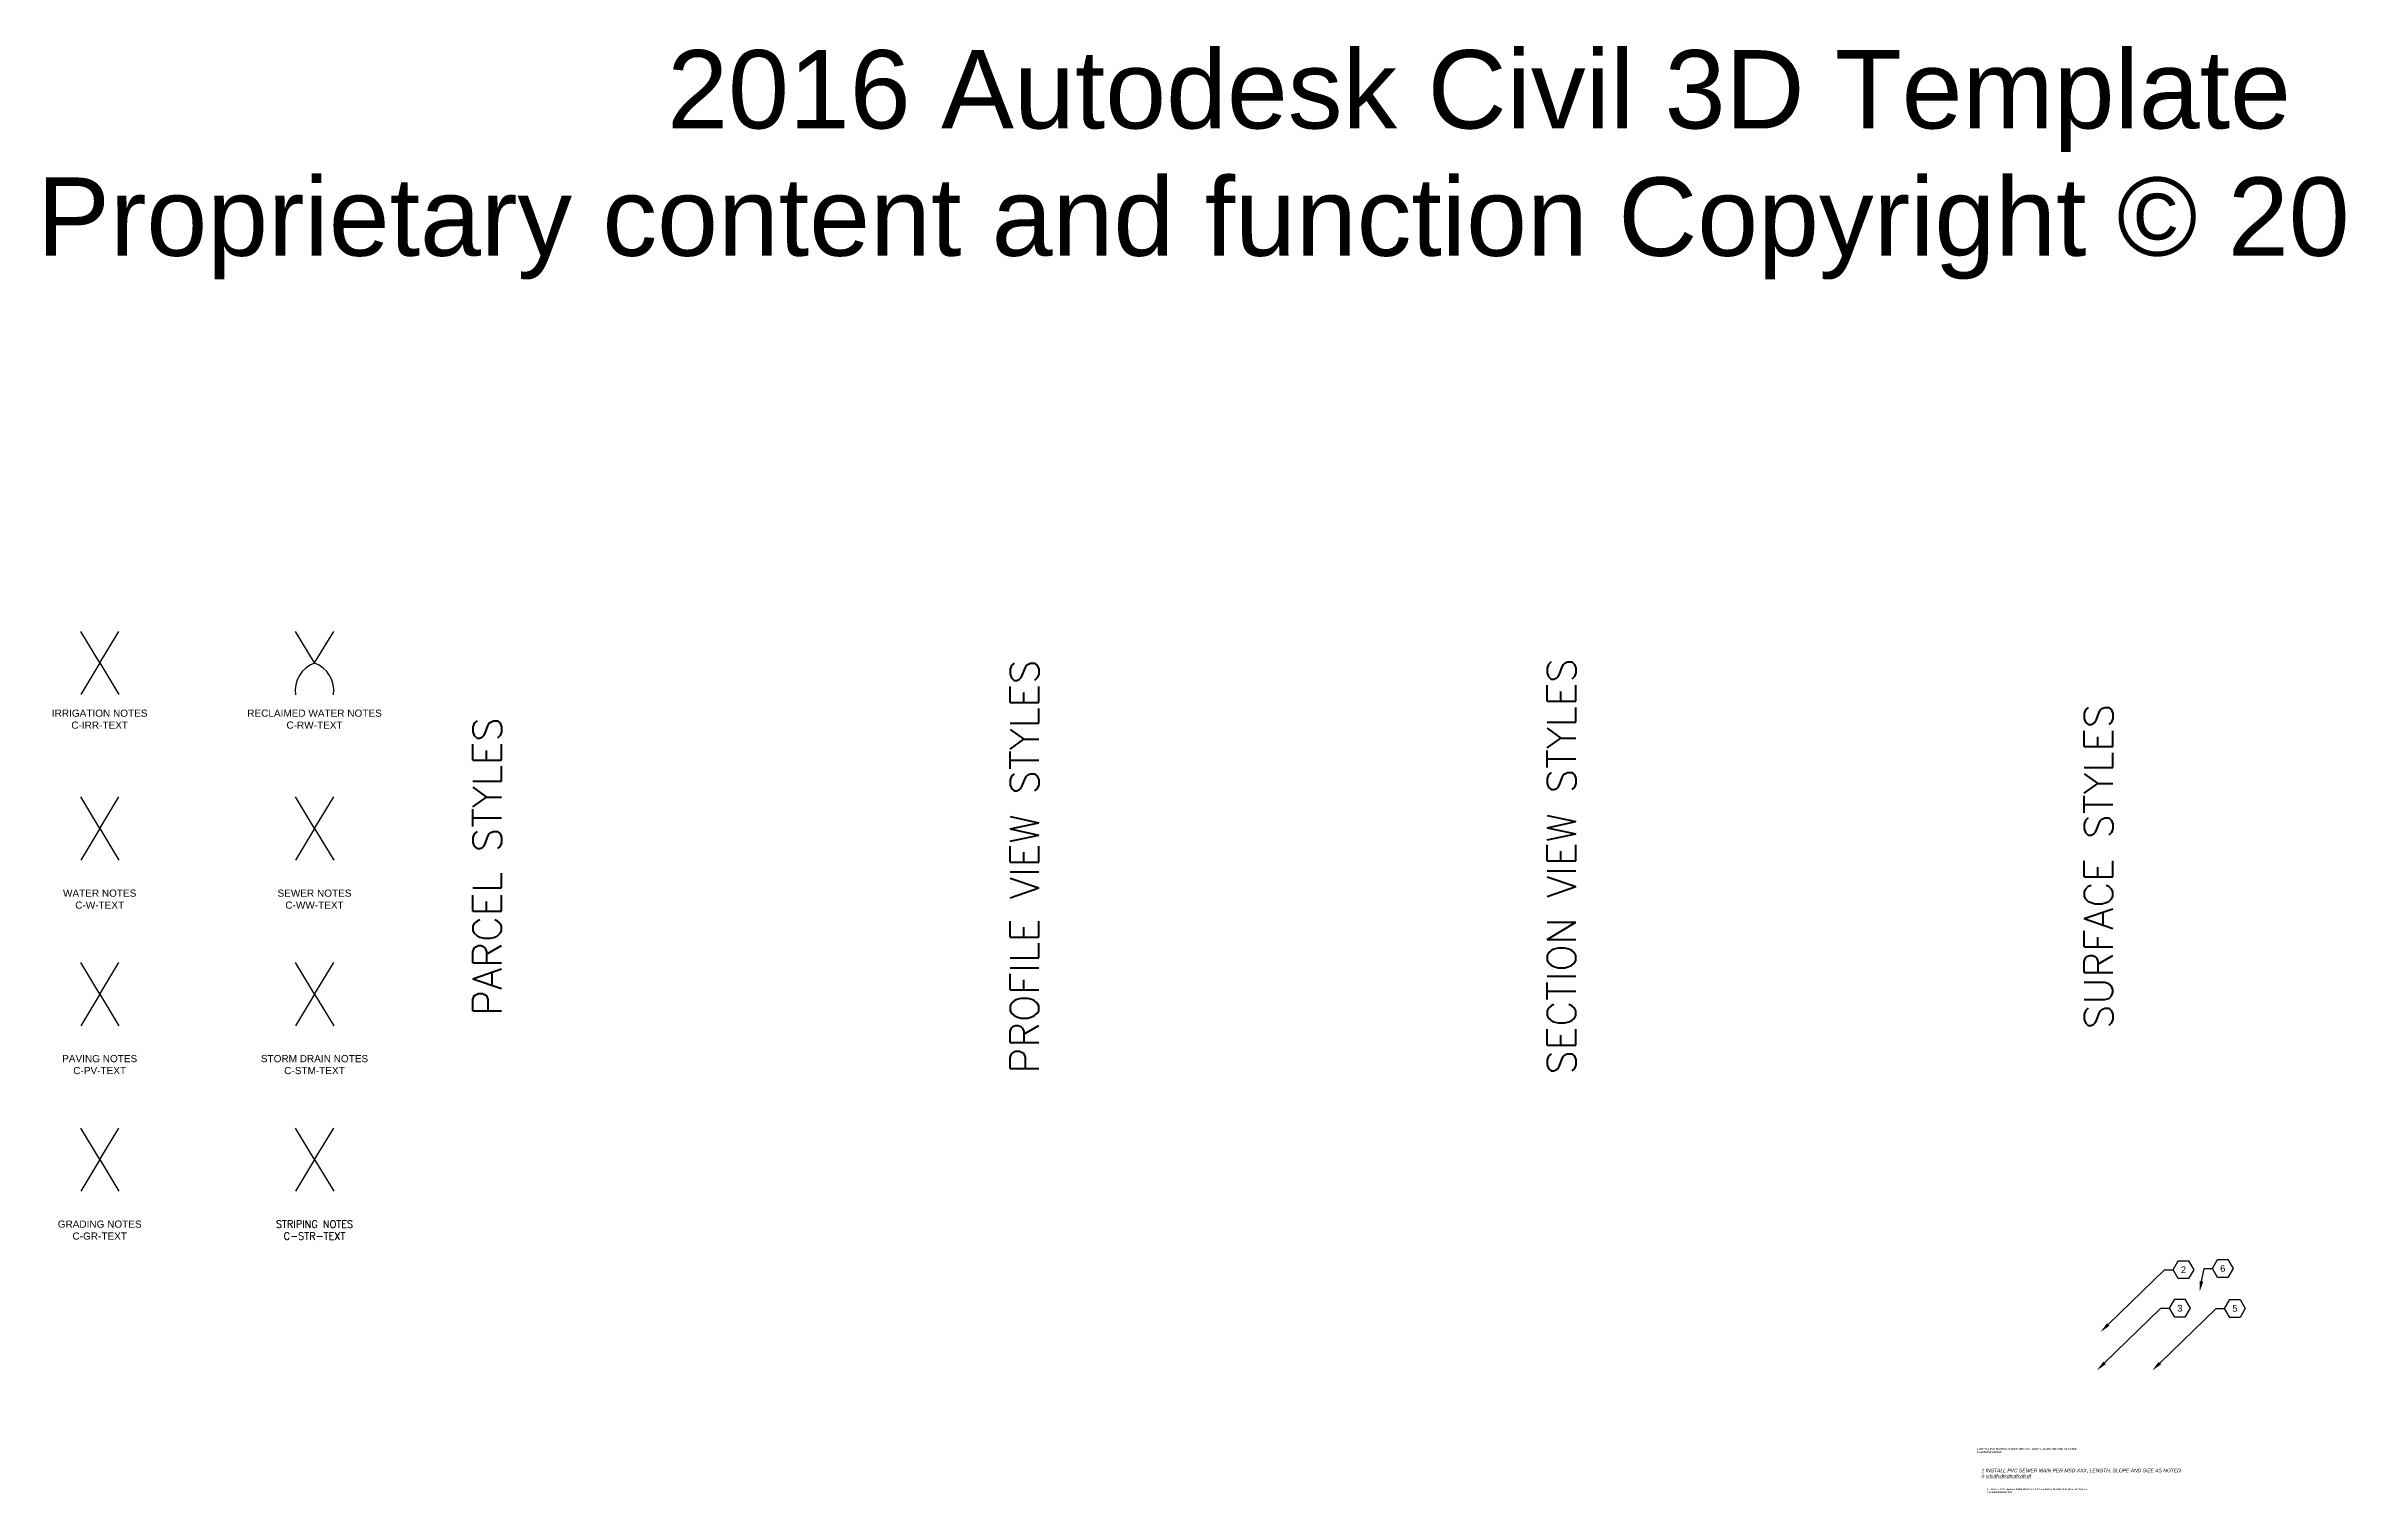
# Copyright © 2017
# Model space of a CAD drawing. Header units: feet. Extents: x -104 to 3239, y -492 to 540.
# Drawn here: x 584 to 1869, y -268 to 540 of the extents above; entities that cross this region are included whole.
import ezdxf
from ezdxf import colors
from ezdxf.entities.mleader import LeaderData, LeaderLine
from ezdxf.enums import TextEntityAlignment as Align
from ezdxf.math import Vec2, Vec3

# ---------------------------------------------------------------- set-up
doc = ezdxf.new("R2010")
doc.units = ezdxf.units.FT
doc.header["$MEASUREMENT"] = 0
doc.layers.get('0').update_dxf_attribs({"color": 30})
doc.layers.get('Defpoints').update_dxf_attribs({"color": 30})
for name, color, linetype in [('_XREF', 1, 'Continuous'), ('C-DIMS', 2, 'Continuous'), ('C-GR-TEXT', 51, 'Continuous'), ('C-IR-TEXT', 111, 'Continuous'), ('C-PV-TEXT', 31, 'Continuous'), ('C-RW-TEXT', 201, 'Continuous'), ('C-STM-TEXT', 231, 'Continuous'), ('C-STR-TEXT', 181, 'Continuous'), ('C-W-TEXT', 131, 'Continuous'), ('C-WW-TEXT', 91, 'Continuous')]:
    doc.layers.add(name, color=color, linetype=linetype)
doc.styles.add('ARIAL', font='arial.ttf')
doc.styles.add('Bury-Simplex', font='simplex.shx')
doc.styles.add('BURYLOGO', font='arial.ttf', dxfattribs={"height": 0.46})
doc.styles.add('KN', font='arial.ttf')
doc.styles.add('KN_ITALIC', font='ariali.ttf')
doc.styles.get("Standard").update_dxf_attribs({"font": 'SIMPLEX.SHX'})

# ---------------------------------------------------------------- blocks, each defined once
blk = doc.blocks.new('_TagHexagon')
at = {"color": 0, "linetype": 'ByBlock', "transparency": 16777216}
blk.add_lwpolyline([(-0.144, 0), (-0.072, 0.125), (0.072, 0.125), (0.144, 0), (0.072, -0.125), (-0.072, -0.125)], close=True, dxfattribs=at)
at = {"layer": 'C-DIMS', "color": 0, "transparency": 16777216, "style": 'ARIAL'}
blk.add_attdef('TAGNUMBER', text='', height=0.0938, dxfattribs=at).set_placement((0, 0), align=Align.MIDDLE)

msp = doc.modelspace()

# ---------------------------------------------------------------- linework, layer by layer
at = {"layer": 'Defpoints'}
for p, q in [((614.3, 195.3), (603.7, 212.9)), ((614.3, 195.3), (625, 212.9)), ((734.3, 195.3), (723.7, 212.9)), ((734.3, 195.3), (745, 212.9)), ((614.3, 195.3), (603.7, 177.6)), ((614.3, 195.3), (625, 177.6)), ((614.3, 102.8), (603.7, 120.5)), ((614.3, 102.8), (625, 120.5)), ((734.3, 102.8), (723.7, 120.5)), ((734.3, 102.8), (745, 120.5)), ((614.3, 102.8), (603.7, 85.1)), ((614.3, 102.8), (625, 85.1)), ((734.3, 102.8), (723.7, 85.1)), ((734.3, 102.8), (745, 85.1)), ((614.3, 10.4), (603.7, 28.1)), ((614.3, 10.4), (625, 28.1)), ((734.3, 10.4), (723.7, 28.1)), ((734.3, 10.4), (745, 28.1)), ((614.3, 10.4), (603.7, -7.3)), ((614.3, 10.4), (625, -7.3)), ((734.3, 10.4), (723.7, -7.3)), ((734.3, 10.4), (745, -7.3)), ((614.3, -82), (603.7, -64.4)), ((614.3, -82), (625, -64.4)), ((734.3, -82), (723.7, -64.4)), ((734.3, -82), (745, -64.4)), ((614.3, -82), (603.7, -99.7)), ((614.3, -82), (625, -99.7)), ((734.3, -82), (723.7, -99.7)), ((734.3, -82), (745, -99.7))]:
    msp.add_line(p, q, dxfattribs=at)
for centre, start, end in [((740.1, 179.7), 110.5152, 187.46), ((728.5, 179.7), 352.54, 69.4848)]:
    msp.add_arc(centre, 16.6, start, end, dxfattribs=at)

# ---------------------------------------------------------------- texts
at = {"color": 1, "style": 'BURYLOGO'}
for s, p in [('2016 Autodesk Civil 3D Template', (1384.8, 515.6)), ('Proprietary content and function Copyright © 2015 J.J. Bohl', (1384.8, 444.5))]:
    msp.add_text(s, height=43.75, dxfattribs=at).set_placement(p, align=Align.MIDDLE_CENTER)
at = {"layer": '_XREF', "attachment_point": 1}
for insert, char_height, style in [((1662.9, -243.1), 1, 'KN'), ((1665.4, -254.6), 2, 'KN_ITALIC'), ((1668.6, -265.5), 1, 'KN')]:
    msp.add_mtext('1 INSTALL PVC SEWER MAIN PER MSD XXX, LENGTH, SLOPE AND SIZE AS NOTED. \\P0 sdsdfsdfsdfsdfsdfsdf \\P', dxfattribs=dict(at, insert=insert, char_height=char_height, style=style))
at = {"layer": 'C-GR-TEXT', "insert": (614.3, -121.4), "char_height": 4, "attachment_point": 5, "style": 'KN'}
msp.add_mtext('GRADING NOTES\\PC-GR-TEXT', dxfattribs=at)
at = {"layer": 'C-IR-TEXT', "insert": (614.3, 163.9), "char_height": 4, "attachment_point": 5, "style": 'KN'}
msp.add_mtext('IRRIGATION NOTES\\PC-IRR-TEXT', dxfattribs=at)
at = {"layer": 'C-PV-TEXT', "insert": (614.3, -29), "char_height": 4, "attachment_point": 5, "style": 'KN'}
msp.add_mtext('PAVING NOTES\\PC-PV-TEXT', dxfattribs=at)
at = {"layer": 'C-RW-TEXT', "insert": (734.3, 163.9), "char_height": 4, "attachment_point": 5, "style": 'KN'}
msp.add_mtext('RECLAIMED WATER NOTES\\PC-RW-TEXT', dxfattribs=at)
at = {"layer": 'C-STM-TEXT', "insert": (734.3, -29), "char_height": 4, "attachment_point": 5, "style": 'KN'}
msp.add_mtext('STORM DRAIN NOTES\\PC-STM-TEXT', dxfattribs=at)
at = {"layer": 'C-STR-TEXT', "insert": (734.3, -121.4), "char_height": 4, "attachment_point": 5, "style": 'Bury-Simplex'}
msp.add_mtext('STRIPING NOTES\\PC-STR-TEXT', dxfattribs=at)
at = {"layer": 'C-W-TEXT', "insert": (614.3, 63.4), "char_height": 4, "attachment_point": 5, "style": 'KN'}
msp.add_mtext('WATER NOTES\\PC-W-TEXT', dxfattribs=at)
at = {"layer": 'C-WW-TEXT', "insert": (734.3, 63.4), "char_height": 4, "attachment_point": 5, "style": 'KN'}
msp.add_mtext('SEWER NOTES\\PC-WW-TEXT', dxfattribs=at)
at = {"layer": 'Defpoints', "char_height": 16, "attachment_point": 5, "rotation": 90, "style": 'Bury-Simplex'}
for s, insert in [('PROFILE VIEW STYLES', (1130.8, 81.7)), ('SECTION VIEW STYLES', (1430.8, 81.7)), ('SURFACE STYLES', (1730.8, 81.7)), ('PARCEL STYLES', (830.8, 81.7))]:
    msp.add_mtext(s, dxfattribs=dict(at, insert=insert))

# ---------------------------------------------------------------- leaders
at = {"layer": '_XREF'}
ml = msp.add_multileader_block('Standard', dxfattribs=at)
ml.set_content('_TagHexagon', color=256, scale=40)
ml.set_attribute('TAGNUMBER', '2', width=0)
ml.set_leader_properties(color=256)
ml.build(insert=Vec2(0, 0))
ml.multileader.update_dxf_attribs({"dogleg_length": 0.12, "arrow_head_size": 6, "scale": 40})
ctx = ml.context
ctx.base_point, ctx.scale, ctx.char_height, ctx.arrow_head_size, ctx.landing_gap_size, ctx.plane_origin = Vec3(1772.4, -143.5), 40, 3.2, 6, 1.6, Vec3(1713.7, -215.4)
notes = []
notes.append((ctx, [(0, (1, 1, 0), (1767.6, -143.5), (1, 0), 4.8, [(0, [(1731.9, -178.3)], 0, [])])]))
ctx.block.insert = Vec3(1778.2, -143.5)
ml = msp.add_multileader_block('Standard', dxfattribs=at)
ml.set_content('_TagHexagon', color=256, scale=40)
ml.set_attribute('TAGNUMBER', '6', width=0)
ml.set_leader_properties(color=256)
ml.build(insert=Vec2(0, 0))
ml.multileader.update_dxf_attribs({"dogleg_length": 0.12, "arrow_head_size": 6, "scale": 40})
ctx = ml.context
ctx.base_point, ctx.scale, ctx.char_height, ctx.arrow_head_size, ctx.landing_gap_size, ctx.plane_origin = Vec3(1794.5, -142.8), 40, 3.2, 6, 1.6, Vec3(1735.8, -214.6)
notes.append((ctx, [(0, (1, 1, 0), (1789.7, -142.8), (1, 0), 4.8, [(0, [(1787.2, -155.9)], 0, [])])]))
ctx.block.insert = Vec3(1800.2, -142.8)
ml = msp.add_multileader_block('Standard', dxfattribs=at)
ml.set_content('_TagHexagon', color=256, scale=40)
ml.set_attribute('TAGNUMBER', '3', width=0)
ml.set_leader_properties(color=256)
ml.build(insert=Vec2(0, 0))
ml.multileader.update_dxf_attribs({"dogleg_length": 0.12, "arrow_head_size": 6, "scale": 40})
ctx = ml.context
ctx.base_point, ctx.scale, ctx.char_height, ctx.arrow_head_size, ctx.landing_gap_size, ctx.plane_origin = Vec3(1770.4, -165), 40, 3.2, 6, 1.6, Vec3(1711.7, -236.9)
notes.append((ctx, [(0, (1, 1, 0), (1765.6, -165), (1, 0), 4.8, [(0, [(1729.9, -199.7)], 0, [])])]))
ctx.block.insert = Vec3(1776.2, -165)
ml = msp.add_multileader_block('Standard', dxfattribs=at)
ml.set_content('_TagHexagon', color=256, scale=40)
ml.set_attribute('TAGNUMBER', '5', width=0)
ml.set_leader_properties(color=256)
ml.build(insert=Vec2(0, 0))
ml.multileader.update_dxf_attribs({"dogleg_length": 0.12, "arrow_head_size": 6, "scale": 40})
ctx = ml.context
ctx.base_point, ctx.scale, ctx.char_height, ctx.arrow_head_size, ctx.landing_gap_size, ctx.plane_origin = Vec3(1801.3, -165.1), 40, 3.2, 6, 1.6, Vec3(1742.5, -236.9)
notes.append((ctx, [(0, (1, 1, 0), (1796.5, -165.1), (1, 0), 4.8, [(0, [(1760.8, -199.8)], 0, [])])]))
ctx.block.insert = Vec3(1807, -165.1)
for ctx, leaders in notes:
    for number, flags, end, landing, length, lines in leaders:
        leader = LeaderData()
        leader.index, (leader.has_last_leader_line, leader.has_dogleg_vector, leader.attachment_direction) = number, flags
        leader.last_leader_point, leader.dogleg_vector, leader.dogleg_length = Vec3(end), Vec3(landing), length
        for number, points, colour, breaks in lines:
            line = LeaderLine()
            line.index, line.vertices, line.color, line.breaks = number, Vec3.list(points), colors.encode_raw_color(colour), breaks
            leader.lines.append(line)
        ctx.leaders.append(leader)

doc.saveas('drawing.dxf')
